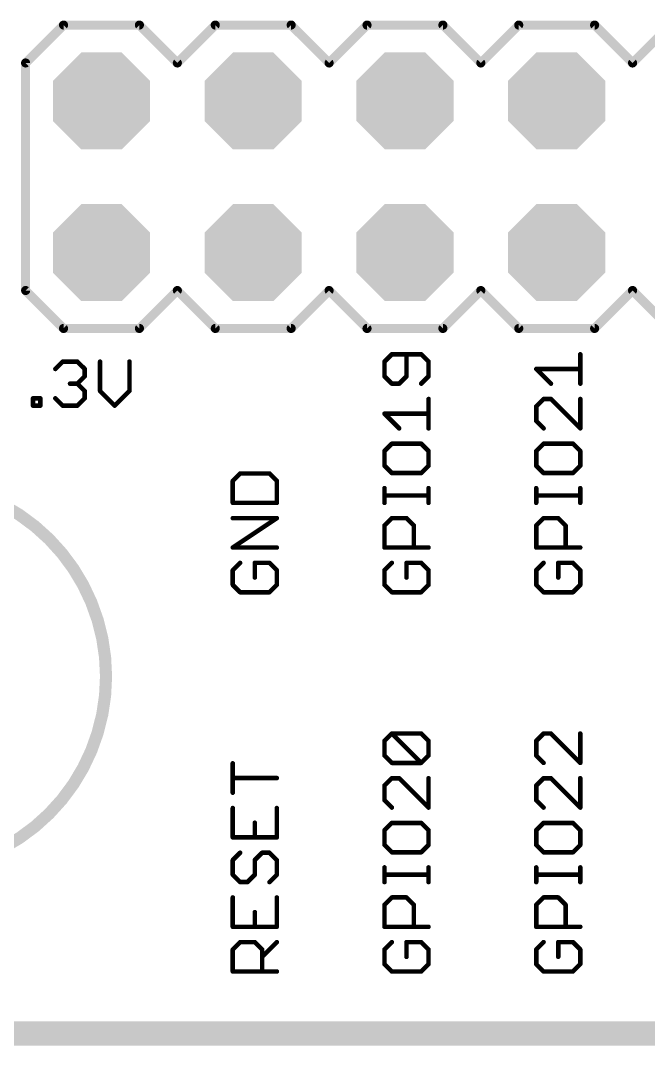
# Model space of a CAD drawing. Extents: x -15 to 107, y -79 to 1.
# Drawn here: x 15.23 to 25.74, y -75.88 to -58.71 of the extents above; entities that cross this region are included whole.
import ezdxf

# ---------------------------------------------------------------- set-up
doc = ezdxf.new("R2010")
doc.units = 0
for name, color, linetype in [('17', 82, 'CONTINUOUS'), ('20', 7, 'CONTINUOUS'), ('21', 253, 'CONTINUOUS'), ('29', 82, 'CONTINUOUS'), ('51', 253, 'CONTINUOUS')]:
    doc.layers.add(name, color=color, linetype=linetype)

# ---------------------------------------------------------------- blocks, each defined once
blk = doc.blocks.new('RECT')
blk.add_solid([(-0.5, -0.5), (0.5, -0.5), (-0.5, 0.5), (0.5, 0.5)])
blk = doc.blocks.new('OCTAGONP')
at = {"const_width": 0.5}
blk.add_lwpolyline([(-0.25, -0.1036), (-0.25, 0.1036), (-0.1036, 0.25), (0.1036, 0.25), (0.25, 0.1036), (0.25, -0.1036), (0.1036, -0.25), (-0.1036, -0.25), (-0.25, -0.1036), (-0.25, 0.1036)], dxfattribs=at)

msp = doc.modelspace()

# ---------------------------------------------------------------- linework, layer by layer
at = {"layer": '20', "const_width": 0.4064}
msp.add_lwpolyline([(-10.76, -75.674), (91.186, -75.674)], dxfattribs=at)
at = {"layer": '21'}
for points, const_width in [([(15.95, -58.791), (15.315, -59.426)], 0.1524), ([(15.95, -58.791), (17.22, -58.791)], 0.1524), ([(17.22, -58.791), (17.855, -59.426)], 0.1524), ([(17.855, -59.426), (18.49, -58.791)], 0.1524), ([(18.49, -58.791), (19.76, -58.791)], 0.1524), ([(19.76, -58.791), (20.395, -59.426)], 0.1524), ([(20.395, -59.426), (21.03, -58.791)], 0.1524), ([(21.03, -58.791), (22.3, -58.791)], 0.1524), ([(22.3, -58.791), (22.935, -59.426)], 0.1524), ([(23.57, -58.791), (22.935, -59.426)], 0.1524), ([(23.57, -58.791), (24.84, -58.791)], 0.1524), ([(24.84, -58.791), (25.475, -59.426)], 0.1524), ([(25.475, -59.426), (26.11, -58.791)], 0.1524), ([(15.315, -59.426), (15.315, -63.236)], 0.1524), ([(15.315, -63.236), (15.95, -63.871)], 0.1524), ([(17.855, -63.236), (17.22, -63.871)], 0.1524), ([(18.49, -63.871), (17.855, -63.236)], 0.1524), ([(20.395, -63.236), (19.76, -63.871)], 0.1524), ([(21.03, -63.871), (20.395, -63.236)], 0.1524), ([(22.935, -63.236), (22.3, -63.871)], 0.1524), ([(22.935, -63.236), (23.57, -63.871)], 0.1524), ([(25.475, -63.236), (24.84, -63.871)], 0.1524), ([(26.11, -63.871), (25.475, -63.236)], 0.1524), ([(17.22, -63.871), (15.95, -63.871)], 0.1524), ([(19.76, -63.871), (18.49, -63.871)], 0.1524), ([(22.3, -63.871), (21.03, -63.871)], 0.1524), ([(24.84, -63.871), (23.57, -63.871)], 0.1524), ([(21.4455, -64.3038), (21.3227, -64.4267)], 0.0762), ([(21.937, -64.3038), (21.4455, -64.3038)], 0.0762), ([(21.6913, -64.6724), (21.6913, -64.3038)], 0.0762), ([(22.0599, -64.4267), (21.937, -64.3038)], 0.0762), ([(24.5999, -64.7953), (24.5999, -64.3038)], 0.0762), ([(15.8133, -64.5493), (15.9361, -64.4265)], 0.0762), ([(15.9361, -64.4265), (16.1819, -64.4265)], 0.0762), ([(16.1819, -64.4265), (16.3048, -64.5493)], 0.0762), ([(16.3048, -64.5493), (16.3048, -64.6722)], 0.0762), ([(16.5617, -64.4265), (16.5617, -64.918)], 0.0762), ([(17.0532, -64.918), (17.0532, -64.4265)], 0.0762), ([(21.3227, -64.4267), (21.3227, -64.6724)], 0.0762), ([(22.0599, -64.6724), (22.0599, -64.4267)], 0.0762), ([(24.1084, -64.7953), (23.8627, -64.5496)], 0.0762), ([(23.8627, -64.5496), (24.5999, -64.5496)], 0.0762), ([(16.3048, -64.6722), (16.1819, -64.7951)], 0.0762), ([(21.3227, -64.6724), (21.4455, -64.7953)], 0.0762), ([(21.5684, -64.7953), (21.6913, -64.6724)], 0.0762), ([(21.937, -64.7953), (22.0599, -64.6724)], 0.0762), ([(16.1819, -64.7951), (16.059, -64.7951)], 0.0762), ([(16.1819, -64.7951), (16.3048, -64.918)], 0.0762), ([(21.4455, -64.7953), (21.5684, -64.7953)], 0.0762), ([(15.4391, -65.1637), (15.4391, -65.0408)], 0.0762), ([(15.4391, -65.0408), (15.5619, -65.0408)], 0.0762), ([(15.5619, -65.0408), (15.5619, -65.1637)], 0.0762), ([(15.9361, -65.1637), (15.8133, -65.0408)], 0.0762), ([(16.3048, -65.0408), (16.1819, -65.1637)], 0.0762), ([(16.3048, -64.918), (16.3048, -65.0408)], 0.0762), ([(16.5617, -64.918), (16.8074, -65.1637)], 0.0762), ([(16.8074, -65.1637), (17.0532, -64.918)], 0.0762), ([(22.0599, -65.5437), (22.0599, -65.0522)], 0.0762), ([(23.9855, -65.0522), (23.8627, -65.1751)], 0.0762), ([(24.1084, -65.0522), (23.9855, -65.0522)], 0.0762), ([(24.5999, -65.5437), (24.1084, -65.0522)], 0.0762), ([(24.5999, -65.0522), (24.5999, -65.5437)], 0.0762), ([(15.5619, -65.1637), (15.4391, -65.1637)], 0.0762), ([(16.1819, -65.1637), (15.9361, -65.1637)], 0.0762), ([(23.8627, -65.1751), (23.8627, -65.4208)], 0.0762), ([(21.5684, -65.5437), (21.3227, -65.298)], 0.0762), ([(21.3227, -65.298), (22.0599, -65.298)], 0.0762), ([(23.8627, -65.4208), (23.9855, -65.5437)], 0.0762), ([(21.4455, -65.8006), (21.3227, -65.9235)], 0.0762), ([(21.3227, -65.9235), (21.3227, -66.1693)], 0.0762), ([(21.937, -65.8006), (21.4455, -65.8006)], 0.0762), ([(22.0599, -65.9235), (21.937, -65.8006)], 0.0762), ([(22.0599, -66.1693), (22.0599, -65.9235)], 0.0762), ([(23.9855, -65.8006), (23.8627, -65.9235)], 0.0762), ([(23.8627, -65.9235), (23.8627, -66.1693)], 0.0762), ([(24.477, -65.8006), (23.9855, -65.8006)], 0.0762), ([(24.5999, -65.9235), (24.477, -65.8006)], 0.0762), ([(24.5999, -66.1693), (24.5999, -65.9235)], 0.0762), ([(21.3227, -66.1693), (21.4455, -66.2921)], 0.0762), ([(21.937, -66.2921), (22.0599, -66.1693)], 0.0762), ([(23.8627, -66.1693), (23.9855, -66.2921)], 0.0762), ([(24.477, -66.2921), (24.5999, -66.1693)], 0.0762), ([(18.9055, -66.2996), (18.7827, -66.4225)], 0.0762), ([(18.7827, -66.4225), (18.7827, -66.7911)], 0.0762), ([(19.397, -66.2996), (18.9055, -66.2996)], 0.0762), ([(19.5199, -66.4225), (19.397, -66.2996)], 0.0762), ([(19.5199, -66.7911), (19.5199, -66.4225)], 0.0762), ([(21.4455, -66.2921), (21.937, -66.2921)], 0.0762), ([(23.9855, -66.2921), (24.477, -66.2921)], 0.0762), ([(21.3227, -66.7911), (21.3227, -66.5453)], 0.0762), ([(22.0599, -66.7911), (22.0599, -66.5453)], 0.0762), ([(23.8627, -66.7911), (23.8627, -66.5453)], 0.0762), ([(24.5999, -66.7911), (24.5999, -66.5453)], 0.0762), ([(18.7827, -66.7911), (19.5199, -66.7911)], 0.0762), ([(22.0599, -66.6682), (21.3227, -66.6682)], 0.0762), ([(24.5999, -66.6682), (23.8627, -66.6682)], 0.0762), ([(18.7827, -67.5395), (19.5199, -67.048)], 0.0762), ([(19.5199, -67.048), (18.7827, -67.048)], 0.0762), ([(21.3227, -67.1709), (21.4455, -67.048)], 0.0762), ([(21.4455, -67.048), (21.6913, -67.048)], 0.0762), ([(21.6913, -67.048), (21.8142, -67.1709)], 0.0762), ([(23.8627, -67.1709), (23.9855, -67.048)], 0.0762), ([(23.9855, -67.048), (24.2313, -67.048)], 0.0762), ([(24.2313, -67.048), (24.3542, -67.1709)], 0.0762), ([(21.3227, -67.5395), (21.3227, -67.1709)], 0.0762), ([(21.8142, -67.1709), (21.8142, -67.5395)], 0.0762), ([(23.8627, -67.5395), (23.8627, -67.1709)], 0.0762), ([(24.3542, -67.1709), (24.3542, -67.5395)], 0.0762), ([(19.5199, -67.5395), (18.7827, -67.5395)], 0.0762), ([(22.0599, -67.5395), (21.3227, -67.5395)], 0.0762), ([(24.5999, -67.5395), (23.8627, -67.5395)], 0.0762), ([(18.9055, -67.7964), (18.7827, -67.9193)], 0.0762), ([(19.397, -67.7964), (19.1513, -67.7964)], 0.0762), ([(19.1513, -67.7964), (19.1513, -68.0422)], 0.0762), ([(19.5199, -67.9193), (19.397, -67.7964)], 0.0762), ([(21.4455, -67.7964), (21.3227, -67.9193)], 0.0762), ([(21.937, -67.7964), (21.6913, -67.7964)], 0.0762), ([(21.6913, -67.7964), (21.6913, -68.0422)], 0.0762), ([(22.0599, -67.9193), (21.937, -67.7964)], 0.0762), ([(23.9855, -67.7964), (23.8627, -67.9193)], 0.0762), ([(24.477, -67.7964), (24.2313, -67.7964)], 0.0762), ([(24.2313, -67.7964), (24.2313, -68.0422)], 0.0762), ([(24.5999, -67.9193), (24.477, -67.7964)], 0.0762), ([(18.7827, -67.9193), (18.7827, -68.165)], 0.0762), ([(19.5199, -68.165), (19.5199, -67.9193)], 0.0762), ([(21.3227, -67.9193), (21.3227, -68.165)], 0.0762), ([(22.0599, -68.165), (22.0599, -67.9193)], 0.0762), ([(23.8627, -67.9193), (23.8627, -68.165)], 0.0762), ([(24.5999, -68.165), (24.5999, -67.9193)], 0.0762), ([(18.7827, -68.165), (18.9055, -68.2879)], 0.0762), ([(19.397, -68.2879), (19.5199, -68.165)], 0.0762), ([(21.3227, -68.165), (21.4455, -68.2879)], 0.0762), ([(21.937, -68.2879), (22.0599, -68.165)], 0.0762), ([(23.8627, -68.165), (23.9855, -68.2879)], 0.0762), ([(24.477, -68.2879), (24.5999, -68.165)], 0.0762), ([(18.9055, -68.2879), (19.397, -68.2879)], 0.0762), ([(21.4455, -68.2879), (21.937, -68.2879)], 0.0762), ([(23.9855, -68.2879), (24.477, -68.2879)], 0.0762), ([(21.3227, -70.7767), (21.4455, -70.6538)], 0.0762), ([(21.4455, -70.6538), (21.937, -70.6538)], 0.0762), ([(21.937, -71.1453), (21.4455, -70.6538)], 0.0762), ([(21.937, -70.6538), (22.0599, -70.7767)], 0.0762), ([(23.9855, -70.6538), (23.8627, -70.7767)], 0.0762), ([(24.1084, -70.6538), (23.9855, -70.6538)], 0.0762), ([(24.5999, -71.1453), (24.1084, -70.6538)], 0.0762), ([(24.5999, -70.6538), (24.5999, -71.1453)], 0.0762), ([(21.3227, -71.0224), (21.3227, -70.7767)], 0.0762), ([(22.0599, -70.7767), (22.0599, -71.0224)], 0.0762), ([(23.8627, -70.7767), (23.8627, -71.0224)], 0.0762), ([(21.4455, -71.1453), (21.3227, -71.0224)], 0.0762), ([(22.0599, -71.0224), (21.937, -71.1453)], 0.0762), ([(23.8627, -71.0224), (23.9855, -71.1453)], 0.0762), ([(18.7827, -71.6442), (18.7827, -71.1528)], 0.0762), ([(21.937, -71.1453), (21.4455, -71.1453)], 0.0762), ([(19.5199, -71.3985), (18.7827, -71.3985)], 0.0762), ([(21.4455, -71.4022), (21.3227, -71.5251)], 0.0762), ([(21.5684, -71.4022), (21.4455, -71.4022)], 0.0762), ([(22.0599, -71.8937), (21.5684, -71.4022)], 0.0762), ([(22.0599, -71.4022), (22.0599, -71.8937)], 0.0762), ([(23.9855, -71.4022), (23.8627, -71.5251)], 0.0762), ([(24.1084, -71.4022), (23.9855, -71.4022)], 0.0762), ([(24.5999, -71.8937), (24.1084, -71.4022)], 0.0762), ([(24.5999, -71.4022), (24.5999, -71.8937)], 0.0762), ([(21.3227, -71.5251), (21.3227, -71.7708)], 0.0762), ([(23.8627, -71.5251), (23.8627, -71.7708)], 0.0762), ([(21.3227, -71.7708), (21.4455, -71.8937)], 0.0762), ([(23.8627, -71.7708), (23.9855, -71.8937)], 0.0762), ([(18.7827, -71.9012), (18.7827, -72.3927)], 0.0762), ([(19.5199, -72.3927), (19.5199, -71.9012)], 0.0762), ([(19.1513, -72.3927), (19.1513, -72.1469)], 0.0762), ([(21.4455, -72.1506), (21.3227, -72.2735)], 0.0762), ([(21.3227, -72.2735), (21.3227, -72.5193)], 0.0762), ([(21.937, -72.1506), (21.4455, -72.1506)], 0.0762), ([(22.0599, -72.2735), (21.937, -72.1506)], 0.0762), ([(22.0599, -72.5193), (22.0599, -72.2735)], 0.0762), ([(23.9855, -72.1506), (23.8627, -72.2735)], 0.0762), ([(23.8627, -72.2735), (23.8627, -72.5193)], 0.0762), ([(24.477, -72.1506), (23.9855, -72.1506)], 0.0762), ([(24.5999, -72.2735), (24.477, -72.1506)], 0.0762), ([(24.5999, -72.5193), (24.5999, -72.2735)], 0.0762), ([(18.7827, -72.3927), (19.5199, -72.3927)], 0.0762), ([(21.3227, -72.5193), (21.4455, -72.6421)], 0.0762), ([(21.937, -72.6421), (22.0599, -72.5193)], 0.0762), ([(23.8627, -72.5193), (23.9855, -72.6421)], 0.0762), ([(24.477, -72.6421), (24.5999, -72.5193)], 0.0762), ([(18.9055, -72.6496), (18.7827, -72.7725)], 0.0762), ([(18.7827, -72.7725), (18.7827, -73.0182)], 0.0762), ([(19.1513, -72.7725), (19.2742, -72.6496)], 0.0762), ([(19.1513, -73.0182), (19.1513, -72.7725)], 0.0762), ([(19.2742, -72.6496), (19.397, -72.6496)], 0.0762), ([(19.397, -72.6496), (19.5199, -72.7725)], 0.0762), ([(19.5199, -72.7725), (19.5199, -73.0182)], 0.0762), ([(21.4455, -72.6421), (21.937, -72.6421)], 0.0762), ([(23.9855, -72.6421), (24.477, -72.6421)], 0.0762), ([(21.3227, -73.1411), (21.3227, -72.8953)], 0.0762), ([(22.0599, -73.1411), (22.0599, -72.8953)], 0.0762), ([(23.8627, -73.1411), (23.8627, -72.8953)], 0.0762), ([(24.5999, -73.1411), (24.5999, -72.8953)], 0.0762), ([(18.7827, -73.0182), (18.9055, -73.1411)], 0.0762), ([(18.9055, -73.1411), (19.0284, -73.1411)], 0.0762), ([(19.0284, -73.1411), (19.1513, -73.0182)], 0.0762), ([(19.5199, -73.0182), (19.397, -73.1411)], 0.0762), ([(22.0599, -73.0182), (21.3227, -73.0182)], 0.0762), ([(24.5999, -73.0182), (23.8627, -73.0182)], 0.0762), ([(18.7827, -73.398), (18.7827, -73.8895)], 0.0762), ([(19.5199, -73.8895), (19.5199, -73.398)], 0.0762), ([(21.3227, -73.5209), (21.4455, -73.398)], 0.0762), ([(21.4455, -73.398), (21.6913, -73.398)], 0.0762), ([(21.6913, -73.398), (21.8142, -73.5209)], 0.0762), ([(23.8627, -73.5209), (23.9855, -73.398)], 0.0762), ([(23.9855, -73.398), (24.2313, -73.398)], 0.0762), ([(24.2313, -73.398), (24.3542, -73.5209)], 0.0762), ([(19.1513, -73.8895), (19.1513, -73.6437)], 0.0762), ([(21.3227, -73.8895), (21.3227, -73.5209)], 0.0762), ([(21.8142, -73.5209), (21.8142, -73.8895)], 0.0762), ([(23.8627, -73.8895), (23.8627, -73.5209)], 0.0762), ([(24.3542, -73.5209), (24.3542, -73.8895)], 0.0762), ([(18.7827, -73.8895), (19.5199, -73.8895)], 0.0762), ([(22.0599, -73.8895), (21.3227, -73.8895)], 0.0762), ([(24.5999, -73.8895), (23.8627, -73.8895)], 0.0762), ([(18.7827, -74.2693), (18.9055, -74.1464)], 0.0762), ([(18.9055, -74.1464), (19.1513, -74.1464)], 0.0762), ([(19.1513, -74.1464), (19.2742, -74.2693)], 0.0762), ([(19.2742, -74.3922), (19.5199, -74.1464)], 0.0762), ([(21.4455, -74.1464), (21.3227, -74.2693)], 0.0762), ([(21.937, -74.1464), (21.6913, -74.1464)], 0.0762), ([(21.6913, -74.1464), (21.6913, -74.3922)], 0.0762), ([(22.0599, -74.2693), (21.937, -74.1464)], 0.0762), ([(23.9855, -74.1464), (23.8627, -74.2693)], 0.0762), ([(24.477, -74.1464), (24.2313, -74.1464)], 0.0762), ([(24.2313, -74.1464), (24.2313, -74.3922)], 0.0762), ([(24.5999, -74.2693), (24.477, -74.1464)], 0.0762), ([(18.7827, -74.6379), (18.7827, -74.2693)], 0.0762), ([(19.2742, -74.2693), (19.2742, -74.6379)], 0.0762), ([(21.3227, -74.2693), (21.3227, -74.515)], 0.0762), ([(22.0599, -74.515), (22.0599, -74.2693)], 0.0762), ([(23.8627, -74.2693), (23.8627, -74.515)], 0.0762), ([(24.5999, -74.515), (24.5999, -74.2693)], 0.0762), ([(21.3227, -74.515), (21.4455, -74.6379)], 0.0762), ([(21.937, -74.6379), (22.0599, -74.515)], 0.0762), ([(23.8627, -74.515), (23.9855, -74.6379)], 0.0762), ([(24.477, -74.6379), (24.5999, -74.515)], 0.0762), ([(19.5199, -74.6379), (18.7827, -74.6379)], 0.0762), ([(21.4455, -74.6379), (21.937, -74.6379)], 0.0762), ([(23.9855, -74.6379), (24.477, -74.6379)], 0.0762)]:
    msp.add_lwpolyline(points, dxfattribs=dict(at, const_width=const_width))
for points, const_width in [([(15.95, -58.7529, 1), (15.95, -58.8291)], 0.0762), ([(15.9769, -58.8179, 1), (15.9231, -58.7641)], 0.0762), ([(17.2469, -58.7641, 1), (17.1931, -58.8179)], 0.0762), ([(17.22, -58.8291, 1), (17.22, -58.7529)], 0.0762), ([(18.49, -58.7529, 1), (18.49, -58.8291)], 0.0762), ([(18.5169, -58.8179, 1), (18.4631, -58.7641)], 0.0762), ([(19.7869, -58.7641, 1), (19.7331, -58.8179)], 0.0762), ([(19.76, -58.8291, 1), (19.76, -58.7529)], 0.0762), ([(21.03, -58.7529, 1), (21.03, -58.8291)], 0.0762), ([(21.0569, -58.8179, 1), (21.0031, -58.7641)], 0.0762), ([(22.3269, -58.7641, 1), (22.2731, -58.8179)], 0.0762), ([(22.3, -58.8291, 1), (22.3, -58.7529)], 0.0762), ([(23.57, -58.7529, 1), (23.57, -58.8291)], 0.0762), ([(23.5969, -58.8179, 1), (23.5431, -58.7641)], 0.0762), ([(24.8669, -58.7641, 1), (24.8131, -58.8179)], 0.0762), ([(24.84, -58.8291, 1), (24.84, -58.7529)], 0.0762), ([(15.3531, -59.426, 1), (15.2769, -59.426)], 0.0762), ([(15.2881, -59.3991, 1), (15.3419, -59.4529)], 0.0762), ([(17.8281, -59.3991, 1), (17.8819, -59.4529)], 0.0762), ([(17.8281, -59.4529, 1), (17.8819, -59.3991)], 0.0762), ([(20.3681, -59.3991, 1), (20.4219, -59.4529)], 0.0762), ([(20.3681, -59.4529, 1), (20.4219, -59.3991)], 0.0762), ([(22.9081, -59.3991, 1), (22.9619, -59.4529)], 0.0762), ([(22.9081, -59.4529, 1), (22.9619, -59.3991)], 0.0762), ([(25.4481, -59.3991, 1), (25.5019, -59.4529)], 0.0762), ([(25.4481, -59.4529, 1), (25.5019, -59.3991)], 0.0762), ([(15.2769, -63.236, 1), (15.3531, -63.236)], 0.0762), ([(15.3419, -63.2091, 1), (15.2881, -63.2629)], 0.0762), ([(17.8819, -63.2091, 1), (17.8281, -63.2629)], 0.0762), ([(17.8819, -63.2629, 1), (17.8281, -63.2091)], 0.0762), ([(20.4219, -63.2091, 1), (20.3681, -63.2629)], 0.0762), ([(20.4219, -63.2629, 1), (20.3681, -63.2091)], 0.0762), ([(22.9619, -63.2091, 1), (22.9081, -63.2629)], 0.0762), ([(22.9619, -63.2629, 1), (22.9081, -63.2091)], 0.0762), ([(25.5019, -63.2091, 1), (25.4481, -63.2629)], 0.0762), ([(25.5019, -63.2629, 1), (25.4481, -63.2091)], 0.0762), ([(15.95, -63.8329, 1), (15.95, -63.9091)], 0.0762), ([(15.9231, -63.8979, 1), (15.9769, -63.8441)], 0.0762), ([(17.1931, -63.8441, 1), (17.2469, -63.8979)], 0.0762), ([(17.22, -63.9091, 1), (17.22, -63.8329)], 0.0762), ([(18.49, -63.8329, 1), (18.49, -63.9091)], 0.0762), ([(18.4631, -63.8979, 1), (18.5169, -63.8441)], 0.0762), ([(19.7331, -63.8441, 1), (19.7869, -63.8979)], 0.0762), ([(19.76, -63.9091, 1), (19.76, -63.8329)], 0.0762), ([(21.03, -63.8329, 1), (21.03, -63.9091)], 0.0762), ([(21.0031, -63.8979, 1), (21.0569, -63.8441)], 0.0762), ([(22.2731, -63.8441, 1), (22.3269, -63.8979)], 0.0762), ([(22.3, -63.9091, 1), (22.3, -63.8329)], 0.0762), ([(23.57, -63.8329, 1), (23.57, -63.9091)], 0.0762), ([(23.5431, -63.8979, 1), (23.5969, -63.8441)], 0.0762), ([(24.8131, -63.8441, 1), (24.8669, -63.8979)], 0.0762), ([(24.84, -63.9091, 1), (24.84, -63.8329)], 0.0762), ([(21.4455, -64.2848, 1), (21.4455, -64.3229)], 0.0381), ([(21.459, -64.3173, 1), (21.4321, -64.2903)], 0.0381), ([(21.7103, -64.3038, 1), (21.6722, -64.3038)], 0.0381), ([(21.9505, -64.2903, 1), (21.9236, -64.3173)], 0.0381), ([(21.937, -64.3229, 1), (21.937, -64.2848)], 0.0381), ([(24.619, -64.3038, 1), (24.5809, -64.3038)], 0.0381), ([(15.7998, -64.5359, 1), (15.8267, -64.5628)], 0.0381), ([(15.9361, -64.4074, 1), (15.9361, -64.4455)], 0.0381), ([(15.9496, -64.4399, 1), (15.9227, -64.413)], 0.0381), ([(16.1954, -64.413, 1), (16.1684, -64.4399)], 0.0381), ([(16.1819, -64.4455, 1), (16.1819, -64.4074)], 0.0381), ([(16.3238, -64.5493, 1), (16.2857, -64.5493)], 0.0381), ([(16.2913, -64.5628, 1), (16.3182, -64.5359)], 0.0381), ([(16.5807, -64.4265, 1), (16.5426, -64.4265)], 0.0381), ([(17.0722, -64.4265, 1), (17.0341, -64.4265)], 0.0381), ([(21.3417, -64.4267, 1), (21.3036, -64.4267)], 0.0381), ([(21.3092, -64.4132, 1), (21.3361, -64.4402)], 0.0381), ([(22.079, -64.4267, 1), (22.0409, -64.4267)], 0.0381), ([(22.0464, -64.4402, 1), (22.0734, -64.4132)], 0.0381), ([(23.8761, -64.5361, 1), (23.8492, -64.563)], 0.0381), ([(23.8627, -64.5305, 1), (23.8627, -64.5686)], 0.0381), ([(24.5999, -64.5686, 1), (24.5999, -64.5305)], 0.0381), ([(16.2857, -64.6722, 1), (16.3238, -64.6722)], 0.0381), ([(16.3182, -64.6857, 1), (16.2913, -64.6587)], 0.0381), ([(21.3036, -64.6724, 1), (21.3417, -64.6724)], 0.0381), ([(21.3361, -64.659, 1), (21.3092, -64.6859)], 0.0381), ([(21.6722, -64.6724, 1), (21.7103, -64.6724)], 0.0381), ([(21.7048, -64.6859, 1), (21.6778, -64.659)], 0.0381), ([(22.0409, -64.6724, 1), (22.079, -64.6724)], 0.0381), ([(22.0734, -64.6859, 1), (22.0464, -64.659)], 0.0381), ([(16.059, -64.776, 1), (16.059, -64.8141)], 0.0381), ([(16.1954, -64.7816, 1), (16.1684, -64.8086)], 0.0381), ([(16.1684, -64.7816, 1), (16.1954, -64.8086)], 0.0381), ([(16.1819, -64.8141, 1), (16.1819, -64.776)], 0.0381), ([(21.4455, -64.7762, 1), (21.4455, -64.8143)], 0.0381), ([(21.4321, -64.8088, 1), (21.459, -64.7818)], 0.0381), ([(21.5549, -64.7818, 1), (21.5819, -64.8088)], 0.0381), ([(21.5684, -64.8143, 1), (21.5684, -64.7762)], 0.0381), ([(21.9236, -64.7818, 1), (21.9505, -64.8088)], 0.0381), ([(24.0949, -64.8088, 1), (24.1219, -64.7818)], 0.0381), ([(24.5809, -64.7953, 1), (24.619, -64.7953)], 0.0381), ([(15.4581, -65.0408, 1), (15.42, -65.0408)], 0.0381), ([(15.4391, -65.0218, 1), (15.4391, -65.0599)], 0.0381), ([(15.581, -65.0408, 1), (15.5429, -65.0408)], 0.0381), ([(15.5619, -65.0599, 1), (15.5619, -65.0218)], 0.0381), ([(15.8267, -65.0274, 1), (15.7998, -65.0543)], 0.0381), ([(16.3238, -64.918, 1), (16.2857, -64.918)], 0.0381), ([(16.2857, -65.0408, 1), (16.3238, -65.0408)], 0.0381), ([(16.2913, -64.9314, 1), (16.3182, -64.9045)], 0.0381), ([(16.3182, -65.0543, 1), (16.2913, -65.0274)], 0.0381), ([(16.5752, -64.9045, 1), (16.5482, -64.9314)], 0.0381), ([(16.5426, -64.918, 1), (16.5807, -64.918)], 0.0381), ([(17.0341, -64.918, 1), (17.0722, -64.918)], 0.0381), ([(17.0666, -64.9314, 1), (17.0397, -64.9045)], 0.0381), ([(22.079, -65.0522, 1), (22.0409, -65.0522)], 0.0381), ([(23.9855, -65.0332, 1), (23.9855, -65.0713)], 0.0381), ([(23.999, -65.0657, 1), (23.9721, -65.0388)], 0.0381), ([(24.1219, -65.0388, 1), (24.0949, -65.0657)], 0.0381), ([(24.1084, -65.0713, 1), (24.1084, -65.0332)], 0.0381), ([(24.619, -65.0522, 1), (24.5809, -65.0522)], 0.0381), ([(15.42, -65.1637, 1), (15.4581, -65.1637)], 0.0381), ([(15.4391, -65.1447, 1), (15.4391, -65.1827)], 0.0381), ([(15.5429, -65.1637, 1), (15.581, -65.1637)], 0.0381), ([(15.5619, -65.1827, 1), (15.5619, -65.1447)], 0.0381), ([(15.9361, -65.1447, 1), (15.9361, -65.1827)], 0.0381), ([(15.9227, -65.1772, 1), (15.9496, -65.1502)], 0.0381), ([(16.1684, -65.1502, 1), (16.1954, -65.1772)], 0.0381), ([(16.1819, -65.1827, 1), (16.1819, -65.1447)], 0.0381), ([(16.794, -65.1502, 1), (16.8209, -65.1772)], 0.0381), ([(16.794, -65.1772, 1), (16.8209, -65.1502)], 0.0381), ([(23.8817, -65.1751, 1), (23.8436, -65.1751)], 0.0381), ([(23.8492, -65.1616, 1), (23.8761, -65.1886)], 0.0381), ([(21.3361, -65.2845, 1), (21.3092, -65.3114)], 0.0381), ([(21.3227, -65.2789, 1), (21.3227, -65.317)], 0.0381), ([(22.0599, -65.317, 1), (22.0599, -65.2789)], 0.0381), ([(23.8761, -65.4074, 1), (23.8492, -65.4343)], 0.0381), ([(21.5549, -65.5572, 1), (21.5819, -65.5302)], 0.0381), ([(22.0409, -65.5437, 1), (22.079, -65.5437)], 0.0381), ([(23.8436, -65.4208, 1), (23.8817, -65.4208)], 0.0381), ([(23.9721, -65.5572, 1), (23.999, -65.5302)], 0.0381), ([(24.5809, -65.5437, 1), (24.619, -65.5437)], 0.0381), ([(24.5864, -65.5572, 1), (24.6134, -65.5302)], 0.0381), ([(21.3417, -65.9235, 1), (21.3036, -65.9235)], 0.0381), ([(21.3092, -65.91, 1), (21.3361, -65.937)], 0.0381), ([(21.4455, -65.7816, 1), (21.4455, -65.8197)], 0.0381), ([(21.459, -65.8141, 1), (21.4321, -65.7872)], 0.0381), ([(21.9505, -65.7872, 1), (21.9236, -65.8141)], 0.0381), ([(21.937, -65.8197, 1), (21.937, -65.7816)], 0.0381), ([(22.079, -65.9235, 1), (22.0409, -65.9235)], 0.0381), ([(22.0464, -65.937, 1), (22.0734, -65.91)], 0.0381), ([(23.8817, -65.9235, 1), (23.8436, -65.9235)], 0.0381), ([(23.8492, -65.91, 1), (23.8761, -65.937)], 0.0381), ([(23.9855, -65.7816, 1), (23.9855, -65.8197)], 0.0381), ([(23.999, -65.8141, 1), (23.9721, -65.7872)], 0.0381), ([(24.4905, -65.7872, 1), (24.4636, -65.8141)], 0.0381), ([(24.477, -65.8197, 1), (24.477, -65.7816)], 0.0381), ([(24.619, -65.9235, 1), (24.5809, -65.9235)], 0.0381), ([(24.5864, -65.937, 1), (24.6134, -65.91)], 0.0381), ([(21.3036, -66.1693, 1), (21.3417, -66.1693)], 0.0381), ([(21.3361, -66.1558, 1), (21.3092, -66.1827)], 0.0381), ([(22.0409, -66.1693, 1), (22.079, -66.1693)], 0.0381), ([(22.0734, -66.1827, 1), (22.0464, -66.1558)], 0.0381), ([(23.8436, -66.1693, 1), (23.8817, -66.1693)], 0.0381), ([(23.8761, -66.1558, 1), (23.8492, -66.1827)], 0.0381), ([(24.5809, -66.1693, 1), (24.619, -66.1693)], 0.0381), ([(24.6134, -66.1827, 1), (24.5864, -66.1558)], 0.0381), ([(13.4112, -72.9476, 1), (13.4112, -66.4476, 1), (13.4112, -72.9476)], 0.2032), ([(18.8017, -66.4225, 1), (18.7636, -66.4225)], 0.0381), ([(18.7692, -66.409, 1), (18.7961, -66.4359)], 0.0381), ([(18.9055, -66.2805, 1), (18.9055, -66.3186)], 0.0381), ([(18.919, -66.3131, 1), (18.8921, -66.2861)], 0.0381), ([(19.4105, -66.2861, 1), (19.3836, -66.3131)], 0.0381), ([(19.397, -66.3186, 1), (19.397, -66.2805)], 0.0381), ([(19.5389, -66.4225, 1), (19.5008, -66.4225)], 0.0381), ([(19.5064, -66.4359, 1), (19.5334, -66.409)], 0.0381), ([(21.4455, -66.2731, 1), (21.4455, -66.3112)], 0.0381), ([(21.4321, -66.3056, 1), (21.459, -66.2787)], 0.0381), ([(21.9236, -66.2787, 1), (21.9505, -66.3056)], 0.0381), ([(21.937, -66.3112, 1), (21.937, -66.2731)], 0.0381), ([(23.9855, -66.2731, 1), (23.9855, -66.3112)], 0.0381), ([(23.9721, -66.3056, 1), (23.999, -66.2787)], 0.0381), ([(24.4636, -66.2787, 1), (24.4905, -66.3056)], 0.0381), ([(24.477, -66.3112, 1), (24.477, -66.2731)], 0.0381), ([(21.3417, -66.5453, 1), (21.3036, -66.5453)], 0.0381), ([(22.079, -66.5453, 1), (22.0409, -66.5453)], 0.0381), ([(23.8817, -66.5453, 1), (23.8436, -66.5453)], 0.0381), ([(24.619, -66.5453, 1), (24.5809, -66.5453)], 0.0381), ([(18.7827, -66.772, 1), (18.7827, -66.8101)], 0.0381), ([(19.5199, -66.8101, 1), (19.5199, -66.772)], 0.0381), ([(21.3227, -66.6492, 1), (21.3227, -66.6872)], 0.0381), ([(22.0599, -66.6872, 1), (22.0599, -66.6492)], 0.0381), ([(23.8627, -66.6492, 1), (23.8627, -66.6872)], 0.0381), ([(24.5999, -66.6872, 1), (24.5999, -66.6492)], 0.0381), ([(18.7636, -66.7911, 1), (18.8017, -66.7911)], 0.0381), ([(19.5008, -66.7911, 1), (19.5389, -66.7911)], 0.0381), ([(21.3036, -66.7911, 1), (21.3417, -66.7911)], 0.0381), ([(22.0409, -66.7911, 1), (22.079, -66.7911)], 0.0381), ([(23.8436, -66.7911, 1), (23.8817, -66.7911)], 0.0381), ([(24.5809, -66.7911, 1), (24.619, -66.7911)], 0.0381), ([(18.7827, -67.029, 1), (18.7827, -67.067)], 0.0381), ([(19.5305, -67.0639, 1), (19.5093, -67.0321)], 0.0381), ([(19.5199, -67.067, 1), (19.5199, -67.029)], 0.0381), ([(21.4455, -67.029, 1), (21.4455, -67.067)], 0.0381), ([(21.459, -67.0615, 1), (21.4321, -67.0345)], 0.0381), ([(21.7048, -67.0345, 1), (21.6778, -67.0615)], 0.0381), ([(21.6913, -67.067, 1), (21.6913, -67.029)], 0.0381), ([(23.9855, -67.029, 1), (23.9855, -67.067)], 0.0381), ([(23.999, -67.0615, 1), (23.9721, -67.0345)], 0.0381), ([(24.2448, -67.0345, 1), (24.2178, -67.0615)], 0.0381), ([(24.2313, -67.067, 1), (24.2313, -67.029)], 0.0381), ([(21.3417, -67.1709, 1), (21.3036, -67.1709)], 0.0381), ([(21.3092, -67.1574, 1), (21.3361, -67.1843)], 0.0381), ([(21.8332, -67.1709, 1), (21.7951, -67.1709)], 0.0381), ([(21.8007, -67.1843, 1), (21.8276, -67.1574)], 0.0381), ([(23.8817, -67.1709, 1), (23.8436, -67.1709)], 0.0381), ([(23.8492, -67.1574, 1), (23.8761, -67.1843)], 0.0381), ([(24.3732, -67.1709, 1), (24.3351, -67.1709)], 0.0381), ([(24.3407, -67.1843, 1), (24.3676, -67.1574)], 0.0381), ([(18.7827, -67.5204, 1), (18.7827, -67.5585)], 0.0381), ([(18.7721, -67.5236, 1), (18.7932, -67.5553)], 0.0381), ([(19.5199, -67.5585, 1), (19.5199, -67.5204)], 0.0381), ([(21.3036, -67.5395, 1), (21.3417, -67.5395)], 0.0381), ([(21.3227, -67.5204, 1), (21.3227, -67.5585)], 0.0381), ([(21.7951, -67.5395, 1), (21.8332, -67.5395)], 0.0381), ([(22.0599, -67.5585, 1), (22.0599, -67.5204)], 0.0381), ([(23.8436, -67.5395, 1), (23.8817, -67.5395)], 0.0381), ([(23.8627, -67.5204, 1), (23.8627, -67.5585)], 0.0381), ([(24.3351, -67.5395, 1), (24.3732, -67.5395)], 0.0381), ([(24.5999, -67.5585, 1), (24.5999, -67.5204)], 0.0381), ([(18.919, -67.8099, 1), (18.8921, -67.7829)], 0.0381), ([(19.1703, -67.7964, 1), (19.1322, -67.7964)], 0.0381), ([(19.1513, -67.7774, 1), (19.1513, -67.8155)], 0.0381), ([(19.4105, -67.7829, 1), (19.3836, -67.8099)], 0.0381), ([(19.397, -67.8155, 1), (19.397, -67.7774)], 0.0381), ([(21.459, -67.8099, 1), (21.4321, -67.7829)], 0.0381), ([(21.7103, -67.7964, 1), (21.6722, -67.7964)], 0.0381), ([(21.6913, -67.7774, 1), (21.6913, -67.8155)], 0.0381), ([(21.9505, -67.7829, 1), (21.9236, -67.8099)], 0.0381), ([(21.937, -67.8155, 1), (21.937, -67.7774)], 0.0381), ([(23.999, -67.8099, 1), (23.9721, -67.7829)], 0.0381), ([(24.2503, -67.7964, 1), (24.2122, -67.7964)], 0.0381), ([(24.2313, -67.7774, 1), (24.2313, -67.8155)], 0.0381), ([(24.4905, -67.7829, 1), (24.4636, -67.8099)], 0.0381), ([(24.477, -67.8155, 1), (24.477, -67.7774)], 0.0381), ([(18.7692, -67.9058, 1), (18.7961, -67.9328)], 0.0381), ([(18.8017, -67.9193, 1), (18.7636, -67.9193)], 0.0381), ([(19.5389, -67.9193, 1), (19.5008, -67.9193)], 0.0381), ([(19.5064, -67.9328, 1), (19.5334, -67.9058)], 0.0381), ([(21.3417, -67.9193, 1), (21.3036, -67.9193)], 0.0381), ([(21.3092, -67.9058, 1), (21.3361, -67.9328)], 0.0381), ([(22.079, -67.9193, 1), (22.0409, -67.9193)], 0.0381), ([(22.0464, -67.9328, 1), (22.0734, -67.9058)], 0.0381), ([(23.8817, -67.9193, 1), (23.8436, -67.9193)], 0.0381), ([(23.8492, -67.9058, 1), (23.8761, -67.9328)], 0.0381), ([(24.619, -67.9193, 1), (24.5809, -67.9193)], 0.0381), ([(24.5864, -67.9328, 1), (24.6134, -67.9058)], 0.0381), ([(18.7961, -68.1516, 1), (18.7692, -68.1785)], 0.0381), ([(19.1322, -68.0422, 1), (19.1703, -68.0422)], 0.0381), ([(19.5334, -68.1785, 1), (19.5064, -68.1516)], 0.0381), ([(21.3361, -68.1516, 1), (21.3092, -68.1785)], 0.0381), ([(21.6722, -68.0422, 1), (21.7103, -68.0422)], 0.0381), ([(22.0734, -68.1785, 1), (22.0464, -68.1516)], 0.0381), ([(23.8761, -68.1516, 1), (23.8492, -68.1785)], 0.0381), ([(24.2122, -68.0422, 1), (24.2503, -68.0422)], 0.0381), ([(24.6134, -68.1785, 1), (24.5864, -68.1516)], 0.0381), ([(18.7636, -68.165, 1), (18.8017, -68.165)], 0.0381), ([(18.9055, -68.2689, 1), (18.9055, -68.307)], 0.0381), ([(18.8921, -68.3014, 1), (18.919, -68.2744)], 0.0381), ([(19.3836, -68.2744, 1), (19.4105, -68.3014)], 0.0381), ([(19.397, -68.307, 1), (19.397, -68.2689)], 0.0381), ([(19.5008, -68.165, 1), (19.5389, -68.165)], 0.0381), ([(21.3036, -68.165, 1), (21.3417, -68.165)], 0.0381), ([(21.4455, -68.2689, 1), (21.4455, -68.307)], 0.0381), ([(21.4321, -68.3014, 1), (21.459, -68.2744)], 0.0381), ([(21.9236, -68.2744, 1), (21.9505, -68.3014)], 0.0381), ([(21.937, -68.307, 1), (21.937, -68.2689)], 0.0381), ([(22.0409, -68.165, 1), (22.079, -68.165)], 0.0381), ([(23.8436, -68.165, 1), (23.8817, -68.165)], 0.0381), ([(23.9855, -68.2689, 1), (23.9855, -68.307)], 0.0381), ([(23.9721, -68.3014, 1), (23.999, -68.2744)], 0.0381), ([(24.4636, -68.2744, 1), (24.4905, -68.3014)], 0.0381), ([(24.477, -68.307, 1), (24.477, -68.2689)], 0.0381), ([(24.5809, -68.165, 1), (24.619, -68.165)], 0.0381), ([(21.459, -70.6403, 1), (21.4321, -70.6673)], 0.0381), ([(21.4455, -70.6348, 1), (21.4455, -70.6729)], 0.0381), ([(21.459, -70.6673, 1), (21.4321, -70.6403)], 0.0381), ([(21.9505, -70.6403, 1), (21.9236, -70.6673)], 0.0381), ([(21.937, -70.6729, 1), (21.937, -70.6348)], 0.0381), ([(23.9855, -70.6348, 1), (23.9855, -70.6729)], 0.0381), ([(23.999, -70.6673, 1), (23.9721, -70.6403)], 0.0381), ([(24.1219, -70.6403, 1), (24.0949, -70.6673)], 0.0381), ([(24.1084, -70.6729, 1), (24.1084, -70.6348)], 0.0381), ([(24.619, -70.6538, 1), (24.5809, -70.6538)], 0.0381), ([(21.3417, -70.7767, 1), (21.3036, -70.7767)], 0.0381), ([(21.3092, -70.7632, 1), (21.3361, -70.7902)], 0.0381), ([(22.079, -70.7767, 1), (22.0409, -70.7767)], 0.0381), ([(22.0464, -70.7902, 1), (22.0734, -70.7632)], 0.0381), ([(23.8817, -70.7767, 1), (23.8436, -70.7767)], 0.0381), ([(23.8492, -70.7632, 1), (23.8761, -70.7902)], 0.0381), ([(21.3036, -71.0224, 1), (21.3417, -71.0224)], 0.0381), ([(21.3361, -71.009, 1), (21.3092, -71.0359)], 0.0381), ([(22.0409, -71.0224, 1), (22.079, -71.0224)], 0.0381), ([(22.0734, -71.0359, 1), (22.0464, -71.009)], 0.0381), ([(23.8436, -71.0224, 1), (23.8817, -71.0224)], 0.0381), ([(23.8761, -71.009, 1), (23.8492, -71.0359)], 0.0381), ([(18.8017, -71.1528, 1), (18.7636, -71.1528)], 0.0381), ([(21.4455, -71.1262, 1), (21.4455, -71.1643)], 0.0381), ([(21.4321, -71.1588, 1), (21.459, -71.1318)], 0.0381), ([(21.9236, -71.1318, 1), (21.9505, -71.1588)], 0.0381), ([(21.9236, -71.1588, 1), (21.9505, -71.1318)], 0.0381), ([(21.937, -71.1643, 1), (21.937, -71.1262)], 0.0381), ([(23.9721, -71.1588, 1), (23.999, -71.1318)], 0.0381), ([(24.5809, -71.1453, 1), (24.619, -71.1453)], 0.0381), ([(24.5864, -71.1588, 1), (24.6134, -71.1318)], 0.0381), ([(18.7827, -71.3794, 1), (18.7827, -71.4175)], 0.0381), ([(19.5199, -71.4175, 1), (19.5199, -71.3794)], 0.0381), ([(21.4455, -71.3832, 1), (21.4455, -71.4213)], 0.0381), ([(21.459, -71.4157, 1), (21.4321, -71.3888)], 0.0381), ([(21.5819, -71.3888, 1), (21.5549, -71.4157)], 0.0381), ([(21.5684, -71.4213, 1), (21.5684, -71.3832)], 0.0381), ([(22.079, -71.4022, 1), (22.0409, -71.4022)], 0.0381), ([(23.9855, -71.3832, 1), (23.9855, -71.4213)], 0.0381), ([(23.999, -71.4157, 1), (23.9721, -71.3888)], 0.0381), ([(24.1219, -71.3888, 1), (24.0949, -71.4157)], 0.0381), ([(24.1084, -71.4213, 1), (24.1084, -71.3832)], 0.0381), ([(24.619, -71.4022, 1), (24.5809, -71.4022)], 0.0381), ([(21.3417, -71.5251, 1), (21.3036, -71.5251)], 0.0381), ([(21.3092, -71.5116, 1), (21.3361, -71.5386)], 0.0381), ([(23.8817, -71.5251, 1), (23.8436, -71.5251)], 0.0381), ([(23.8492, -71.5116, 1), (23.8761, -71.5386)], 0.0381), ([(18.7636, -71.6442, 1), (18.8017, -71.6442)], 0.0381), ([(21.3361, -71.7574, 1), (21.3092, -71.7843)], 0.0381), ([(23.8761, -71.7574, 1), (23.8492, -71.7843)], 0.0381), ([(18.8017, -71.9012, 1), (18.7636, -71.9012)], 0.0381), ([(19.5389, -71.9012, 1), (19.5008, -71.9012)], 0.0381), ([(21.3036, -71.7708, 1), (21.3417, -71.7708)], 0.0381), ([(21.4321, -71.9072, 1), (21.459, -71.8802)], 0.0381), ([(22.0409, -71.8937, 1), (22.079, -71.8937)], 0.0381), ([(22.0464, -71.9072, 1), (22.0734, -71.8802)], 0.0381), ([(23.8436, -71.7708, 1), (23.8817, -71.7708)], 0.0381), ([(23.9721, -71.9072, 1), (23.999, -71.8802)], 0.0381), ([(24.5809, -71.8937, 1), (24.619, -71.8937)], 0.0381), ([(24.5864, -71.9072, 1), (24.6134, -71.8802)], 0.0381), ([(19.1703, -72.1469, 1), (19.1322, -72.1469)], 0.0381), ([(21.3417, -72.2735, 1), (21.3036, -72.2735)], 0.0381), ([(21.3092, -72.26, 1), (21.3361, -72.287)], 0.0381), ([(21.4455, -72.1316, 1), (21.4455, -72.1697)], 0.0381), ([(21.459, -72.1641, 1), (21.4321, -72.1372)], 0.0381), ([(21.9505, -72.1372, 1), (21.9236, -72.1641)], 0.0381), ([(21.937, -72.1697, 1), (21.937, -72.1316)], 0.0381), ([(22.079, -72.2735, 1), (22.0409, -72.2735)], 0.0381), ([(22.0464, -72.287, 1), (22.0734, -72.26)], 0.0381), ([(23.8817, -72.2735, 1), (23.8436, -72.2735)], 0.0381), ([(23.8492, -72.26, 1), (23.8761, -72.287)], 0.0381), ([(23.9855, -72.1316, 1), (23.9855, -72.1697)], 0.0381), ([(23.999, -72.1641, 1), (23.9721, -72.1372)], 0.0381), ([(24.4905, -72.1372, 1), (24.4636, -72.1641)], 0.0381), ([(24.477, -72.1697, 1), (24.477, -72.1316)], 0.0381), ([(24.619, -72.2735, 1), (24.5809, -72.2735)], 0.0381), ([(24.5864, -72.287, 1), (24.6134, -72.26)], 0.0381), ([(18.7827, -72.3736, 1), (18.7827, -72.4117)], 0.0381), ([(18.7636, -72.3927, 1), (18.8017, -72.3927)], 0.0381), ([(19.1322, -72.3927, 1), (19.1703, -72.3927)], 0.0381), ([(19.5008, -72.3927, 1), (19.5389, -72.3927)], 0.0381), ([(19.5199, -72.4117, 1), (19.5199, -72.3736)], 0.0381), ([(21.3036, -72.5193, 1), (21.3417, -72.5193)], 0.0381), ([(21.3361, -72.5058, 1), (21.3092, -72.5327)], 0.0381), ([(22.0409, -72.5193, 1), (22.079, -72.5193)], 0.0381), ([(22.0734, -72.5327, 1), (22.0464, -72.5058)], 0.0381), ([(23.8436, -72.5193, 1), (23.8817, -72.5193)], 0.0381), ([(23.8761, -72.5058, 1), (23.8492, -72.5327)], 0.0381), ([(24.5809, -72.5193, 1), (24.619, -72.5193)], 0.0381), ([(24.6134, -72.5327, 1), (24.5864, -72.5058)], 0.0381), ([(18.8017, -72.7725, 1), (18.7636, -72.7725)], 0.0381), ([(18.7692, -72.759, 1), (18.7961, -72.7859)], 0.0381), ([(18.919, -72.6631, 1), (18.8921, -72.6361)], 0.0381), ([(19.1703, -72.7725, 1), (19.1322, -72.7725)], 0.0381), ([(19.1378, -72.759, 1), (19.1648, -72.7859)], 0.0381), ([(19.2742, -72.6305, 1), (19.2742, -72.6686)], 0.0381), ([(19.2876, -72.6631, 1), (19.2607, -72.6361)], 0.0381), ([(19.4105, -72.6361, 1), (19.3836, -72.6631)], 0.0381), ([(19.397, -72.6686, 1), (19.397, -72.6305)], 0.0381), ([(19.5389, -72.7725, 1), (19.5008, -72.7725)], 0.0381), ([(19.5064, -72.7859, 1), (19.5334, -72.759)], 0.0381), ([(21.4455, -72.6231, 1), (21.4455, -72.6612)], 0.0381), ([(21.4321, -72.6556, 1), (21.459, -72.6287)], 0.0381), ([(21.9236, -72.6287, 1), (21.9505, -72.6556)], 0.0381), ([(21.937, -72.6612, 1), (21.937, -72.6231)], 0.0381), ([(23.9855, -72.6231, 1), (23.9855, -72.6612)], 0.0381), ([(23.9721, -72.6556, 1), (23.999, -72.6287)], 0.0381), ([(24.4636, -72.6287, 1), (24.4905, -72.6556)], 0.0381), ([(24.477, -72.6612, 1), (24.477, -72.6231)], 0.0381), ([(21.3417, -72.8953, 1), (21.3036, -72.8953)], 0.0381), ([(22.079, -72.8953, 1), (22.0409, -72.8953)], 0.0381), ([(23.8817, -72.8953, 1), (23.8436, -72.8953)], 0.0381), ([(24.619, -72.8953, 1), (24.5809, -72.8953)], 0.0381), ([(18.7961, -73.0047, 1), (18.7692, -73.0317)], 0.0381), ([(18.7636, -73.0182, 1), (18.8017, -73.0182)], 0.0381), ([(18.9055, -73.122, 1), (18.9055, -73.1601)], 0.0381), ([(18.8921, -73.1545, 1), (18.919, -73.1276)], 0.0381), ([(19.0149, -73.1276, 1), (19.0419, -73.1545)], 0.0381), ([(19.0284, -73.1601, 1), (19.0284, -73.122)], 0.0381), ([(19.1322, -73.0182, 1), (19.1703, -73.0182)], 0.0381), ([(19.1648, -73.0317, 1), (19.1378, -73.0047)], 0.0381), ([(19.3836, -73.1276, 1), (19.4105, -73.1545)], 0.0381), ([(19.5008, -73.0182, 1), (19.5389, -73.0182)], 0.0381), ([(19.5334, -73.0317, 1), (19.5064, -73.0047)], 0.0381), ([(21.3227, -72.9992, 1), (21.3227, -73.0373)], 0.0381), ([(22.0599, -73.0373, 1), (22.0599, -72.9992)], 0.0381), ([(23.8627, -72.9992, 1), (23.8627, -73.0373)], 0.0381), ([(24.5999, -73.0373, 1), (24.5999, -72.9992)], 0.0381), ([(21.3036, -73.1411, 1), (21.3417, -73.1411)], 0.0381), ([(22.0409, -73.1411, 1), (22.079, -73.1411)], 0.0381), ([(23.8436, -73.1411, 1), (23.8817, -73.1411)], 0.0381), ([(24.5809, -73.1411, 1), (24.619, -73.1411)], 0.0381), ([(18.8017, -73.398, 1), (18.7636, -73.398)], 0.0381), ([(19.5389, -73.398, 1), (19.5008, -73.398)], 0.0381), ([(21.4455, -73.379, 1), (21.4455, -73.4171)], 0.0381), ([(21.459, -73.4115, 1), (21.4321, -73.3845)], 0.0381), ([(21.7048, -73.3845, 1), (21.6778, -73.4115)], 0.0381), ([(21.6913, -73.4171, 1), (21.6913, -73.379)], 0.0381), ([(23.9855, -73.379, 1), (23.9855, -73.4171)], 0.0381), ([(23.999, -73.4115, 1), (23.9721, -73.3845)], 0.0381), ([(24.2448, -73.3845, 1), (24.2178, -73.4115)], 0.0381), ([(24.2313, -73.4171, 1), (24.2313, -73.379)], 0.0381), ([(19.1703, -73.6437, 1), (19.1322, -73.6437)], 0.0381), ([(21.3417, -73.5209, 1), (21.3036, -73.5209)], 0.0381), ([(21.3092, -73.5074, 1), (21.3361, -73.5343)], 0.0381), ([(21.8332, -73.5209, 1), (21.7951, -73.5209)], 0.0381), ([(21.8007, -73.5343, 1), (21.8276, -73.5074)], 0.0381), ([(23.8817, -73.5209, 1), (23.8436, -73.5209)], 0.0381), ([(23.8492, -73.5074, 1), (23.8761, -73.5343)], 0.0381), ([(24.3732, -73.5209, 1), (24.3351, -73.5209)], 0.0381), ([(24.3407, -73.5343, 1), (24.3676, -73.5074)], 0.0381), ([(18.7827, -73.8704, 1), (18.7827, -73.9085)], 0.0381), ([(18.7636, -73.8895, 1), (18.8017, -73.8895)], 0.0381), ([(19.1322, -73.8895, 1), (19.1703, -73.8895)], 0.0381), ([(19.5008, -73.8895, 1), (19.5389, -73.8895)], 0.0381), ([(19.5199, -73.9085, 1), (19.5199, -73.8704)], 0.0381), ([(21.3036, -73.8895, 1), (21.3417, -73.8895)], 0.0381), ([(21.3227, -73.8704, 1), (21.3227, -73.9085)], 0.0381), ([(21.7951, -73.8895, 1), (21.8332, -73.8895)], 0.0381), ([(22.0599, -73.9085, 1), (22.0599, -73.8704)], 0.0381), ([(23.8436, -73.8895, 1), (23.8817, -73.8895)], 0.0381), ([(23.8627, -73.8704, 1), (23.8627, -73.9085)], 0.0381), ([(24.3351, -73.8895, 1), (24.3732, -73.8895)], 0.0381), ([(24.5999, -73.9085, 1), (24.5999, -73.8704)], 0.0381), ([(18.9055, -74.1274, 1), (18.9055, -74.1655)], 0.0381), ([(18.919, -74.1599, 1), (18.8921, -74.1329)], 0.0381), ([(19.1648, -74.1329, 1), (19.1378, -74.1599)], 0.0381), ([(19.1513, -74.1655, 1), (19.1513, -74.1274)], 0.0381), ([(19.5334, -74.1599, 1), (19.5064, -74.1329)], 0.0381), ([(21.459, -74.1599, 1), (21.4321, -74.1329)], 0.0381), ([(21.7103, -74.1464, 1), (21.6722, -74.1464)], 0.0381), ([(21.6913, -74.1274, 1), (21.6913, -74.1655)], 0.0381), ([(21.9505, -74.1329, 1), (21.9236, -74.1599)], 0.0381), ([(21.937, -74.1655, 1), (21.937, -74.1274)], 0.0381), ([(23.999, -74.1599, 1), (23.9721, -74.1329)], 0.0381), ([(24.2503, -74.1464, 1), (24.2122, -74.1464)], 0.0381), ([(24.2313, -74.1274, 1), (24.2313, -74.1655)], 0.0381), ([(24.4905, -74.1329, 1), (24.4636, -74.1599)], 0.0381), ([(24.477, -74.1655, 1), (24.477, -74.1274)], 0.0381), ([(18.7692, -74.2558, 1), (18.7961, -74.2828)], 0.0381), ([(18.8017, -74.2693, 1), (18.7636, -74.2693)], 0.0381), ([(19.2932, -74.2693, 1), (19.2551, -74.2693)], 0.0381), ([(19.2607, -74.2828, 1), (19.2876, -74.2558)], 0.0381), ([(21.3417, -74.2693, 1), (21.3036, -74.2693)], 0.0381), ([(21.3092, -74.2558, 1), (21.3361, -74.2828)], 0.0381), ([(22.079, -74.2693, 1), (22.0409, -74.2693)], 0.0381), ([(22.0464, -74.2828, 1), (22.0734, -74.2558)], 0.0381), ([(23.8817, -74.2693, 1), (23.8436, -74.2693)], 0.0381), ([(23.8492, -74.2558, 1), (23.8761, -74.2828)], 0.0381), ([(24.619, -74.2693, 1), (24.5809, -74.2693)], 0.0381), ([(24.5864, -74.2828, 1), (24.6134, -74.2558)], 0.0381), ([(19.2607, -74.3787, 1), (19.2876, -74.4056)], 0.0381), ([(21.3361, -74.5016, 1), (21.3092, -74.5285)], 0.0381), ([(21.6722, -74.3922, 1), (21.7103, -74.3922)], 0.0381), ([(22.0734, -74.5285, 1), (22.0464, -74.5016)], 0.0381), ([(23.8761, -74.5016, 1), (23.8492, -74.5285)], 0.0381), ([(24.2122, -74.3922, 1), (24.2503, -74.3922)], 0.0381), ([(24.6134, -74.5285, 1), (24.5864, -74.5016)], 0.0381), ([(18.7636, -74.6379, 1), (18.8017, -74.6379)], 0.0381), ([(18.7827, -74.6189, 1), (18.7827, -74.6569)], 0.0381), ([(19.2551, -74.6379, 1), (19.2932, -74.6379)], 0.0381), ([(19.5199, -74.6569, 1), (19.5199, -74.6189)], 0.0381), ([(21.3036, -74.515, 1), (21.3417, -74.515)], 0.0381), ([(21.4455, -74.6189, 1), (21.4455, -74.6569)], 0.0381), ([(21.4321, -74.6514, 1), (21.459, -74.6244)], 0.0381), ([(21.9236, -74.6244, 1), (21.9505, -74.6514)], 0.0381), ([(21.937, -74.6569, 1), (21.937, -74.6189)], 0.0381), ([(22.0409, -74.515, 1), (22.079, -74.515)], 0.0381), ([(23.8436, -74.515, 1), (23.8817, -74.515)], 0.0381), ([(23.9855, -74.6189, 1), (23.9855, -74.6569)], 0.0381), ([(23.9721, -74.6514, 1), (23.999, -74.6244)], 0.0381), ([(24.4636, -74.6244, 1), (24.4905, -74.6514)], 0.0381), ([(24.477, -74.6569, 1), (24.477, -74.6189)], 0.0381), ([(24.5809, -74.515, 1), (24.619, -74.515)], 0.0381)]:
    msp.add_lwpolyline(points, format="xyb", dxfattribs=dict(at, const_width=const_width))

# ---------------------------------------------------------------- block references
at = {"layer": '17', "xscale": 1.524, "yscale": 1.524}
for p in [(16.585, -60.061), (16.585, -60.061), (19.125, -60.061), (19.125, -60.061), (21.665, -60.061), (21.665, -60.061), (24.205, -60.061), (24.205, -60.061), (16.585, -62.601), (16.585, -62.601), (19.125, -62.601), (19.125, -62.601), (21.665, -62.601), (21.665, -62.601), (24.205, -62.601), (24.205, -62.601)]:
    msp.add_blockref('OCTAGONP', p, dxfattribs=at)
at = {"layer": '29', "xscale": 1.6256, "yscale": 1.6256}
for p in [(16.585, -60.061), (19.125, -60.061), (21.665, -60.061), (24.205, -60.061), (16.585, -62.601), (19.125, -62.601), (21.665, -62.601), (24.205, -62.601)]:
    msp.add_blockref('OCTAGONP', p, dxfattribs=at)
at = {"layer": '51', "xscale": 0.508, "yscale": 0.508}
for p in [(16.585, -60.061), (19.125, -60.061), (21.665, -60.061), (24.205, -60.061), (16.585, -62.601), (19.125, -62.601), (21.665, -62.601), (24.205, -62.601)]:
    msp.add_blockref('RECT', p, dxfattribs=at)

doc.saveas('drawing.dxf')
